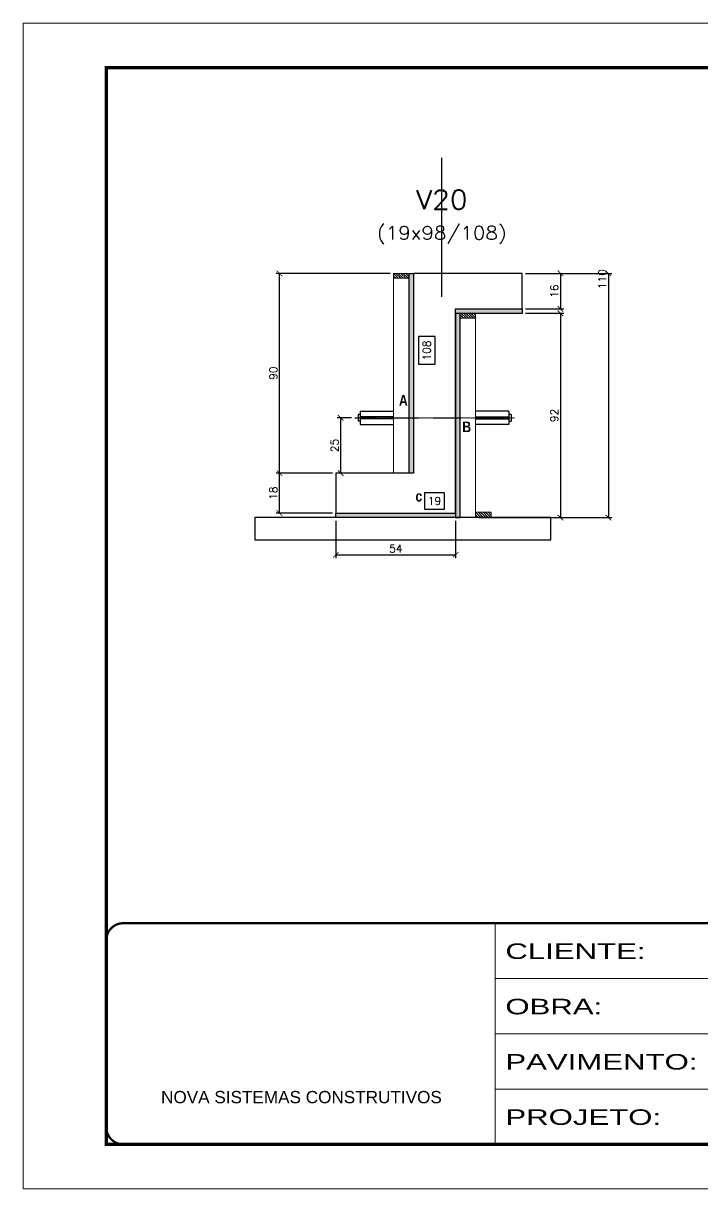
# Model space of a CAD drawing. Extents: x -10448 to -1189, y -11772 to 17235.
# Drawn here: x -7265 to -6653, y 7754 to 8804 of the extents above; entities that cross this region are included whole.
import ezdxf
from ezdxf.enums import TextEntityAlignment as Align

# ---------------------------------------------------------------- set-up
doc = ezdxf.new("R2010")
doc.units = 0
for name, pattern in [('CONTINUO', [0]), ('DASHED', [0.75, 0.5, -0.25]), ('HIDDEN', [0.375, 0.25, -0.125])]:
    doc.linetypes.add(name, pattern=pattern)
for name, color, linetype in [('barrote', 251, 'Continuous'), ('COTA', 241, 'Continuous'), ('Cota Seção (2x)', 4, 'Continuous'), ('detalhes', 4, 'Continuous'), ('Painéis', 200, 'Continuous'), ('TENSOR', 3, 'Continuous'), ('Texto de Titulo', 7, 'Continuous'), ('Texto Qtd Sarr', 242, 'Continuous')]:
    doc.layers.add(name, color=color, linetype=linetype)
for name, color, linetype, lineweight in [('CONCRETO', 251, 'Continuous', 25), ('Folhas', 255, 'Continuous', 9), ('Hachura', 251, 'Continuous', 9), ('Madeira', 126, 'Continuous', 18), ('SARRAFO DE PRESSAO', 251, 'DASHED', 9), ('Texto Seção', 7, 'Continuous', 15)]:
    doc.layers.add(name, color=color, linetype=linetype, lineweight=lineweight)
doc.styles.add('ARIAL', font='arial.ttf')
doc.styles.add('Romans', font='romans.shx')
doc.styles.add('TECNICA', font='techb___.ttf', dxfattribs={"height": 10})
doc.styles.add('Tecnologia', font='')
doc.styles.get('Tecnologia').set_extended_font_data('Forgotten Futurist')
doc.dimstyles.new('Cota Seção (2x)', dxfattribs={"dimtxt": 7, "dimasz": 5, "dimexe": 3, "dimexo": 3, "dimgap": 2, "dimtad": 3, "dimdec": 1, "dimlfac": 0.5, "dimzin": 12, "dimdsep": 46, "dimtxsty": 'Romans', "dimblk": 'ARCHTICK', "dimcen": 0, "dimclrd": 4, "dimclre": 4, "dimclrt": 1, "dimadec": 1, "dimazin": 3, "dimtfac": 1, "dimtdec": 1, "dimtmove": 0, "dimatfit": 3, "dimldrblk": 'OBLIQUE', "dimfxl": 1, "dimtolj": 1, "dimtzin": 12, "dimarcsym": 0})
doc.dimstyles.new('Cota Seção interna', dxfattribs={"dimtxt": 7, "dimasz": 6, "dimexe": 0.18, "dimexo": 2, "dimgap": -4, "dimtad": 3, "dimdec": 1, "dimlfac": 0.5, "dimzin": 12, "dimdsep": 46, "dimtxsty": 'Romans', "dimblk": 'ARCHTICK', "dimcen": 0.09, "dimse1": 1, "dimse2": 1, "dimsd1": 1, "dimsd2": 1, "dimclrd": 180, "dimclre": 5, "dimclrt": 1, "dimadec": 0, "dimazin": 3, "dimtfac": 1, "dimtdec": 1, "dimtofl": 0, "dimtmove": 0, "dimatfit": 3, "dimldrblk": 'ARCHTICK', "dimfxl": 1, "dimtolj": 1, "dimtzin": 0, "dimarcsym": 0})

# ---------------------------------------------------------------- blocks, each defined once
blk = doc.blocks.new('9999999999')
at = {"color": 30, "linetype": 'CONTINUO'}
for p, q in [((98564.6, 34230.2), (98564.6, 34429.4)), ((98564.6, 34379.6), (99584, 34379.6)), ((98564.6, 34329.8), (99488, 34329.8)), ((98564.6, 34280), (99488, 34280))]:
    blk.add_line(p, q, dxfattribs=at)
at = {"color": 30, "linetype": 'CONTINUO', "const_width": 2}
blk.add_lwpolyline([(99584, 34230.2), (99584, 34414.4, 0.414214), (99569, 34429.4), (98229, 34429.4, 0.414214), (98214, 34414.4), (98214, 34245.2, 0.414214), (98229, 34230.2), (99584, 34230.2)], format="xyb", dxfattribs=at)
at = {"layer": 'Folhas'}
blk.add_lwpolyline([(98139, 34190.2), (99624, 34190.2), (99624, 35240.2), (98139, 35240.2)], close=True, dxfattribs=at)
at = {"layer": 'Folhas', "color": 30, "const_width": 3}
blk.add_lwpolyline([(98214, 34230.2), (99584, 34230.2), (99584, 35200.2), (98214, 35200.2)], close=True, dxfattribs=at)
at = {"color": 7, "linetype": 'Continuous', "ltscale": 5, "style": 'ARIAL'}
blk.add_text('NOVA SISTEMAS CONSTRUTIVOS', height=11.059, dxfattribs=at).set_placement((98263.2, 34267.2))
at = {"layer": 'Folhas', "color": 7, "style": 'Tecnologia', "width": 1.5}
for s, p in [('CLIENTE:', (98573.7, 34397.2)), ('OBRA:', (98573.7, 34347.3)), ('PAVIMENTO:', (98573.7, 34297.5)), ('PROJETO:', (98573.7, 34247.7))]:
    blk.add_text(s, height=14, dxfattribs=at).set_placement(p)
blk = doc.blocks.new('_ArchTick')
at = {"color": 0, "linetype": 'ByBlock', "const_width": 0.15}
blk.add_lwpolyline([(-0.5, -0.5), (0.5, 0.5)], dxfattribs=at)
blk = doc.blocks.new('*D825')
at = {"layer": 'COTA', "color": 4, "lineweight": -2, "transparency": 16777216}
for p, q in [((-6968.9, 8448.8), (-6981.6, 8448.8)), ((-6978.6, 8448.8), (-6978.6, 8398.9)), ((-6968.9, 8398.9), (-6981.6, 8398.9))]:
    blk.add_line(p, q, dxfattribs=at)
at = {"layer": 'Defpoints', "color": 0, "transparency": 16777216}
for p in [(-6965.9, 8448.8), (-6978.6, 8398.9), (-6965.9, 8398.9)]:
    blk.add_point(p, dxfattribs=at)
at = {"layer": 'COTA', "color": 4, "lineweight": -2, "transparency": 16777216, "xscale": 5, "yscale": 5, "zscale": 5}
for p, rotation in [((-6978.6, 8448.8), 90), ((-6978.6, 8398.9), 270)]:
    blk.add_blockref('_ArchTick', p, dxfattribs=dict(at, rotation=rotation))
at = {"layer": 'COTA', "color": 1, "transparency": 16777216, "insert": (-6984.1, 8423.8), "char_height": 7, "attachment_point": 5, "rotation": 90, "style": 'Romans'}
blk.add_mtext('\\A1;25', dxfattribs=at)
blk = doc.blocks.new('_Oblique')
at = {"color": 0, "linetype": 'ByBlock', "lineweight": -2}
blk.add_line((-0.5, -0.5), (0.5, 0.5), dxfattribs=at)
blk = doc.blocks.new('*D826')
at = {"layer": 'COTA', "color": 4, "lineweight": -2, "transparency": 16777216}
for p, q in [((-6811.9, 8578.9), (-6777.4, 8578.9)), ((-6780.4, 8578.9), (-6780.4, 8546.9)), ((-6811.9, 8546.9), (-6777.4, 8546.9))]:
    blk.add_line(p, q, dxfattribs=at)
at = {"layer": 'Defpoints', "color": 0, "transparency": 16777216}
for p in [(-6814.9, 8578.9), (-6814.9, 8546.9), (-6780.4, 8546.9)]:
    blk.add_point(p, dxfattribs=at)
at = {"layer": 'COTA', "color": 4, "lineweight": -2, "transparency": 16777216, "xscale": 5, "yscale": 5, "zscale": 5}
for p, rotation in [((-6780.4, 8578.9), 90), ((-6780.4, 8546.9), 270)]:
    blk.add_blockref('_ArchTick', p, dxfattribs=dict(at, rotation=rotation))
at = {"layer": 'COTA', "color": 1, "transparency": 16777216, "insert": (-6785.9, 8562.9), "char_height": 7, "attachment_point": 5, "rotation": 90, "style": 'Romans'}
blk.add_mtext('\\A1;16', dxfattribs=at)
blk = doc.blocks.new('*D827')
at = {"layer": 'COTA', "color": 4, "lineweight": -2, "transparency": 16777216}
for p, q in [((-6811.9, 8542.9), (-6777.4, 8542.9)), ((-6780.4, 8542.9), (-6780.4, 8358.9)), ((-6853.9, 8358.9), (-6777.4, 8358.9))]:
    blk.add_line(p, q, dxfattribs=at)
at = {"layer": 'Defpoints', "color": 0, "transparency": 16777216}
for p in [(-6814.9, 8542.9), (-6856.9, 8358.9), (-6780.4, 8358.9)]:
    blk.add_point(p, dxfattribs=at)
at = {"layer": 'COTA', "color": 4, "lineweight": -2, "transparency": 16777216, "xscale": 5, "yscale": 5, "zscale": 5}
for p, rotation in [((-6780.4, 8542.9), 90), ((-6780.4, 8358.9), 270)]:
    blk.add_blockref('_ArchTick', p, dxfattribs=dict(at, rotation=rotation))
at = {"layer": 'COTA', "color": 1, "transparency": 16777216, "insert": (-6785.9, 8450.9), "char_height": 7, "attachment_point": 5, "rotation": 90, "style": 'Romans'}
blk.add_mtext('\\A1;92', dxfattribs=at)
blk = doc.blocks.new('*D828')
at = {"layer": 'COTA', "color": 4, "lineweight": -2, "transparency": 16777216}
for p, q in [((-6811.9, 8578.9), (-6734.2, 8578.9)), ((-6737.2, 8578.9), (-6737.2, 8358.9)), ((-6853.9, 8358.9), (-6734.2, 8358.9))]:
    blk.add_line(p, q, dxfattribs=at)
at = {"layer": 'Defpoints', "color": 0, "transparency": 16777216}
for p in [(-6814.9, 8578.9), (-6856.9, 8358.9), (-6737.2, 8358.9)]:
    blk.add_point(p, dxfattribs=at)
at = {"layer": 'COTA', "color": 4, "lineweight": -2, "transparency": 16777216, "xscale": 5, "yscale": 5, "zscale": 5}
for p, rotation in [((-6737.2, 8578.9), 90), ((-6737.2, 8358.9), 270)]:
    blk.add_blockref('_ArchTick', p, dxfattribs=dict(at, rotation=rotation))
at = {"layer": 'COTA', "color": 1, "transparency": 16777216, "insert": (-6742.7, 8573.6), "char_height": 7, "attachment_point": 5, "rotation": 90, "style": 'Romans'}
blk.add_mtext('\\A1;110', dxfattribs=at)
blk = doc.blocks.new('*D823')
at = {"layer": 'Cota Seção (2x)', "color": 180, "lineweight": -2, "transparency": 16777216}
for p, q in [((-6893.4, 8522), (-6908.4, 8522)), ((-6908.4, 8522), (-6908.4, 8497)), ((-6893.4, 8497), (-6893.4, 8522)), ((-6908.4, 8497), (-6893.4, 8497))]:
    blk.add_line(p, q, dxfattribs=at)
at = {"layer": 'Defpoints', "color": 0, "transparency": 16777216}
for p in [(-6874.9, 8578.9), (-6889.4, 8362.9), (-6874.9, 8362.9)]:
    blk.add_point(p, dxfattribs=at)
at = {"layer": 'Cota Seção (2x)', "color": 1, "transparency": 16777216, "insert": (-6900.9, 8509.5), "char_height": 7, "attachment_point": 5, "rotation": 90, "style": 'Romans'}
blk.add_mtext('\\A1;108', dxfattribs=at)
blk = doc.blocks.new('*D829')
at = {"layer": 'COTA', "color": 4, "lineweight": -2, "transparency": 16777216}
for p, q in [((-6982.9, 8355.9), (-6982.9, 8322.4)), ((-6874.9, 8355.9), (-6874.9, 8322.4)), ((-6982.9, 8325.4), (-6874.9, 8325.4))]:
    blk.add_line(p, q, dxfattribs=at)
at = {"layer": 'Defpoints', "color": 0, "transparency": 16777216}
for p in [(-6982.9, 8358.9), (-6874.9, 8358.9), (-6874.9, 8325.4)]:
    blk.add_point(p, dxfattribs=at)
at = {"layer": 'COTA', "color": 4, "lineweight": -2, "transparency": 16777216, "xscale": 5, "yscale": 5, "zscale": 5, "rotation": 180}
blk.add_blockref('_ArchTick', (-6982.9, 8325.4), dxfattribs=at)
at = {"layer": 'COTA', "color": 4, "lineweight": -2, "transparency": 16777216, "xscale": 5, "yscale": 5, "zscale": 5}
blk.add_blockref('_ArchTick', (-6874.9, 8325.4), dxfattribs=at)
at = {"layer": 'COTA', "color": 1, "transparency": 16777216, "insert": (-6928.9, 8330.9), "char_height": 7, "attachment_point": 5, "style": 'Romans'}
blk.add_mtext('\\A1;54', dxfattribs=at)
blk = doc.blocks.new('*D824')
at = {"layer": 'Cota Seção (2x)', "color": 180, "lineweight": -2, "transparency": 16777216}
for p, q in [((-6884.9, 8381.3), (-6902.9, 8381.3)), ((-6902.9, 8381.3), (-6902.9, 8366.3)), ((-6884.9, 8366.3), (-6884.9, 8381.3)), ((-6902.9, 8366.3), (-6884.9, 8366.3))]:
    blk.add_line(p, q, dxfattribs=at)
at = {"layer": 'Defpoints', "color": 0, "transparency": 16777216}
for p in [(-6912.9, 8578.9), (-6874.9, 8578.9), (-6874.9, 8362.3)]:
    blk.add_point(p, dxfattribs=at)
at = {"layer": 'Cota Seção (2x)', "color": 1, "transparency": 16777216, "insert": (-6893.9, 8373.8), "char_height": 7, "attachment_point": 5, "style": 'Romans'}
blk.add_mtext('\\A1;19', dxfattribs=at)
blk = doc.blocks.new('*D830')
at = {"layer": 'COTA', "color": 4, "lineweight": -2, "transparency": 16777216}
for p, q in [((-6985.9, 8398.9), (-7036.8, 8398.9)), ((-7033.8, 8362.9), (-7033.8, 8398.9)), ((-6985.9, 8362.9), (-7036.8, 8362.9))]:
    blk.add_line(p, q, dxfattribs=at)
at = {"layer": 'Defpoints', "color": 0, "transparency": 16777216}
for p in [(-7033.8, 8398.9), (-6982.9, 8398.9), (-6982.9, 8362.9)]:
    blk.add_point(p, dxfattribs=at)
at = {"layer": 'COTA', "color": 4, "lineweight": -2, "transparency": 16777216, "xscale": 5, "yscale": 5, "zscale": 5}
for p, rotation in [((-7033.8, 8398.9), 90), ((-7033.8, 8362.9), 270)]:
    blk.add_blockref('_ArchTick', p, dxfattribs=dict(at, rotation=rotation))
at = {"layer": 'COTA', "color": 1, "transparency": 16777216, "insert": (-7039.3, 8380.9), "char_height": 7, "attachment_point": 5, "rotation": 90, "style": 'Romans'}
blk.add_mtext('\\A1;18', dxfattribs=at)
blk = doc.blocks.new('*D831')
at = {"layer": 'COTA', "color": 4, "lineweight": -2, "transparency": 16777216}
for p, q in [((-6933.9, 8578.9), (-7036.8, 8578.9)), ((-7033.8, 8398.9), (-7033.8, 8578.9)), ((-6985.9, 8398.9), (-7036.8, 8398.9))]:
    blk.add_line(p, q, dxfattribs=at)
at = {"layer": 'Defpoints', "color": 0, "transparency": 16777216}
for p in [(-7033.8, 8578.9), (-6930.9, 8578.9), (-6982.9, 8398.9)]:
    blk.add_point(p, dxfattribs=at)
at = {"layer": 'COTA', "color": 4, "lineweight": -2, "transparency": 16777216, "xscale": 5, "yscale": 5, "zscale": 5}
for p, rotation in [((-7033.8, 8578.9), 90), ((-7033.8, 8398.9), 270)]:
    blk.add_blockref('_ArchTick', p, dxfattribs=dict(at, rotation=rotation))
at = {"layer": 'COTA', "color": 1, "transparency": 16777216, "insert": (-7039.3, 8488.9), "char_height": 7, "attachment_point": 5, "rotation": 90, "style": 'Romans'}
blk.add_mtext('\\A1;90', dxfattribs=at)
blk = doc.blocks.new('titulo1')
at = {"layer": 'Defpoints', "color": 252, "linetype": 'HIDDEN', "ltscale": 2}
blk.add_line((0, 0), (0, 125), dxfattribs=at)
at = {"layer": 'Defpoints', "style": 'Romans', "oblique": 15}
blk.add_attdef('FOLHA', text='', height=10, dxfattribs=at).set_placement((0, 15.6), align=Align.MIDDLE_CENTER)
at = {"layer": 'Texto Qtd Sarr', "color": 3, "style": 'Romans', "oblique": 15}
for tag, height, p in [('TITULO', 17, (0, 71.4)), ('SEÇÃO', 12, (0, 41.5))]:
    blk.add_attdef(tag, text='', height=height, dxfattribs=at).set_placement(p, align=Align.MIDDLE_CENTER)

msp = doc.modelspace()

# ---------------------------------------------------------------- hatches: boundary and pattern name
at = {"layer": 'Hachura'}
h = msp.add_hatch(dxfattribs=at)
h.set_pattern_fill('ANSI31', color=256, scale=0.5, angle=90, style=0)
h.set_pattern_definition([(135, (-29728.4783, 16882.1017), (-1.12253202, -1.12253202), [])])
h.paths.add_polyline_path([(-6930.9, 8578.86), (-6930.9, 8574.46), (-6916.9, 8574.46), (-6916.9, 8578.86)])
h = msp.add_hatch(color=256, dxfattribs=at)
h.dxf.hatch_style = 1
h.paths.add_polyline_path([(-6912.9, 8578.86), (-6916.9, 8578.86), (-6916.9, 8398.86), (-6912.9, 8398.86)])
h = msp.add_hatch(color=256, dxfattribs=at)
h.dxf.hatch_style = 1
h.paths.add_polyline_path([(-6874.9, 8542.86), (-6874.9, 8546.86), (-6814.9, 8546.86), (-6814.9, 8542.86)])
h = msp.add_hatch(color=256, dxfattribs=at)
h.dxf.hatch_style = 1
h.paths.add_polyline_path([(-6874.9, 8358.86), (-6870.9, 8358.86), (-6870.9, 8542.86), (-6874.9, 8542.86)])
h = msp.add_hatch(dxfattribs=at)
h.set_pattern_fill('ANSI31', color=256, scale=0.5, angle=270, style=0)
h.set_pattern_definition([(315, (16230.762, 57.6142), (1.12253202, 1.12253202), [])])
h.paths.add_polyline_path([(-6856.9, 8542.86), (-6856.9, 8538.46), (-6870.9, 8538.46), (-6870.9, 8542.86)])
h = msp.add_hatch(color=256, dxfattribs=at)
h.dxf.hatch_style = 1
h.paths.add_polyline_path([(-6982.9, 8358.86), (-6982.9, 8362.86), (-6874.9, 8362.86), (-6874.9, 8358.86)])
h = msp.add_hatch(dxfattribs=at)
h.set_pattern_fill('ANSI31', color=256, scale=0.5, angle=270, style=0)
h.set_pattern_definition([(315, (16086.762, 129.6142), (1.12253202, 1.12253202), [])])
h.paths.add_polyline_path([(-6842.9, 8359.26), (-6842.9, 8363.66), (-6856.9, 8363.66), (-6856.9, 8359.26)])

# ---------------------------------------------------------------- linework, layer by layer
at = {"ltscale": 3}
for p, q in [((-6960.9, 8454.76), (-6960.9, 8442.76)), ((-6960.9, 8454.76), (-6930.9, 8454.76)), ((-6826.9, 8454.76), (-6856.9, 8454.76)), ((-6826.9, 8454.76), (-6826.9, 8442.76)), ((-6962.9, 8451.76), (-6962.9, 8445.76)), ((-6960.9, 8451.76), (-6962.9, 8451.76)), ((-6960.9, 8445.76), (-6962.9, 8445.76)), ((-6930.9, 8449.76), (-6960.9, 8449.76)), ((-6930.9, 8447.76), (-6960.9, 8447.76)), ((-6960.9, 8442.76), (-6930.9, 8442.76)), ((-6856.9, 8449.76), (-6826.9, 8449.76)), ((-6856.9, 8447.76), (-6826.9, 8447.76)), ((-6826.9, 8442.76), (-6856.9, 8442.76)), ((-6824.9, 8451.76), (-6826.9, 8451.76)), ((-6826.9, 8445.76), (-6824.9, 8445.76)), ((-6824.9, 8451.76), (-6824.9, 8445.76))]:
    msp.add_line(p, q, dxfattribs=at)
at = {"layer": 'barrote'}
msp.add_lwpolyline([(-7056.09, 8338.86), (-6789.18, 8338.86), (-6789.18, 8358.86), (-7056.09, 8358.86)], close=True, dxfattribs=at)
at = {"layer": 'CONCRETO'}
msp.add_lwpolyline([(-6912.9, 8578.86), (-6912.9, 8398.86), (-6982.9, 8398.86), (-6982.9, 8362.86), (-6982.9, 8362.86), (-6982.9, 8362.86), (-6874.9, 8362.86), (-6874.9, 8546.86), (-6814.9, 8546.86), (-6814.9, 8578.86), (-6912.9, 8578.86)], dxfattribs=at)
at = {"layer": 'Madeira'}
for points in [[(-6930.9, 8578.86), (-6930.9, 8574.46), (-6916.9, 8574.46), (-6916.9, 8578.86)], [(-6930.9, 8398.86), (-6916.9, 8398.86), (-6916.9, 8578.86), (-6930.9, 8578.86)], [(-6856.9, 8542.86), (-6856.9, 8538.46), (-6870.9, 8538.46), (-6870.9, 8542.86)], [(-6856.9, 8542.86), (-6870.9, 8542.86), (-6870.9, 8358.86), (-6856.9, 8358.86)], [(-6842.9, 8359.26), (-6842.9, 8363.66), (-6856.9, 8363.66), (-6856.9, 8359.26)]]:
    msp.add_lwpolyline(points, close=True, dxfattribs=at)
at = {"layer": 'Painéis'}
for points in [[(-6916.9, 8578.86), (-6912.9, 8578.86), (-6912.9, 8398.86), (-6916.9, 8398.86)], [(-6874.9, 8542.86), (-6874.9, 8546.86), (-6814.9, 8546.86), (-6814.9, 8542.86)], [(-6870.9, 8542.86), (-6874.9, 8542.86), (-6874.9, 8358.86), (-6870.9, 8358.86)], [(-6982.9, 8358.86), (-6982.9, 8362.86), (-6874.9, 8362.86), (-6874.9, 8358.86)]]:
    msp.add_lwpolyline(points, close=True, dxfattribs=at)
at = {"layer": 'TENSOR', "linetype": 'HIDDEN', "ltscale": 0.5}
msp.add_line((-6965.9, 8448.76), (-6821.6, 8448.76), dxfattribs=at)

# ---------------------------------------------------------------- block references
at = {"layer": 'SARRAFO DE PRESSAO', "color": 6, "linetype": 'ByBlock'}
msp.add_blockref('9999999999', (-105403.76, -26436), dxfattribs=at)
at = {"layer": 'Texto Seção'}
ref = msp.add_blockref('titulo1', (-6887.4, 8557.88), dxfattribs=at)
ref.add_attrib('TITULO', 'V20', dxfattribs={"layer": 'Texto de Titulo', "color": 7, "height": 17, "style": 'Romans', "width": 1.1}).set_placement((-6887.4, 8645.38), align=Align.MIDDLE_CENTER)
ref.add_attrib('SEÇÃO', '(19x98/108)', dxfattribs={"layer": 'Texto de Titulo', "color": 7, "height": 12, "style": 'Romans', "width": 1.1}).set_placement((-6887.4, 8615.38), align=Align.MIDDLE_CENTER)

# ---------------------------------------------------------------- texts
at = {"layer": 'detalhes', "style": 'TECNICA'}
for s, p in [('A', (-6925.99, 8459.78)), ('B', (-6868.91, 8435.83)), ('c', (-6911.13, 8373.35))]:
    msp.add_text(s, height=9.6, rotation=360, dxfattribs=at).set_placement(p)

# ---------------------------------------------------------------- dimensions: what is measured, and where the dimension line sits
at = {"layer": 'COTA'}
for base, p1, p2, picture, middle in [((-7033.8, 8578.86), (-6982.9, 8398.86), (-6930.9, 8578.86), '*D831', (-7039.3, 8488.86)), ((-6780.45, 8546.86), (-6814.9, 8578.86), (-6814.9, 8546.86), '*D826', (-6785.95, 8562.86)), ((-6780.45, 8358.86), (-6814.9, 8542.86), (-6856.9, 8358.86), '*D827', (-6785.95, 8450.86)), ((-6978.593, 8398.8579), (-6965.9046, 8448.758), (-6965.9046, 8398.8579), '*D825', (-6984.093, 8423.808)), ((-7033.8, 8398.86), (-6982.9, 8362.86), (-6982.9, 8398.86), '*D830', (-7039.3, 8380.86))]:
    dim = msp.add_linear_dim(base=base, p1=p1, p2=p2, angle=90, dimstyle='Cota Seção (2x)', dxfattribs=at)
    dim.commit()
    dim.dimension.update_dxf_attribs({"geometry": picture, "text_midpoint": middle})
dim = msp.add_linear_dim(base=(-6737.22, 8358.86), p1=(-6814.9, 8578.86), p2=(-6856.9, 8358.86), angle=90, dimstyle='Cota Seção (2x)', dxfattribs=at)
dim.commit()
dim.dimension.update_dxf_attribs({"geometry": '*D828', "text_midpoint": (-6737.22, 8573.57), "dimtype": 160})
dim = msp.add_linear_dim(base=(-6874.9, 8325.41), p1=(-6982.9, 8358.86), p2=(-6874.9, 8358.86), dimstyle='Cota Seção (2x)', dxfattribs=at)
dim.commit()
dim.dimension.update_dxf_attribs({"geometry": '*D829', "text_midpoint": (-6928.9, 8330.91)})
at = {"layer": 'Cota Seção (2x)'}
dim = msp.add_linear_dim(base=(-6874.9, 8362.27), p1=(-6912.9, 8578.86), p2=(-6874.9, 8578.86), dimstyle='Cota Seção interna', dxfattribs=at)
dim.commit()
dim.dimension.update_dxf_attribs({"geometry": '*D824', "text_midpoint": (-6893.9, 8362.27), "dimtype": 160})
dim = msp.add_linear_dim(base=(-6889.4, 8362.86), p1=(-6874.9, 8578.86), p2=(-6874.9, 8362.86), angle=90, dimstyle='Cota Seção interna', dxfattribs=at)
dim.commit()
dim.dimension.update_dxf_attribs({"geometry": '*D823', "text_midpoint": (-6889.4, 8509.49), "dimtype": 160})

doc.saveas('drawing.dxf')
